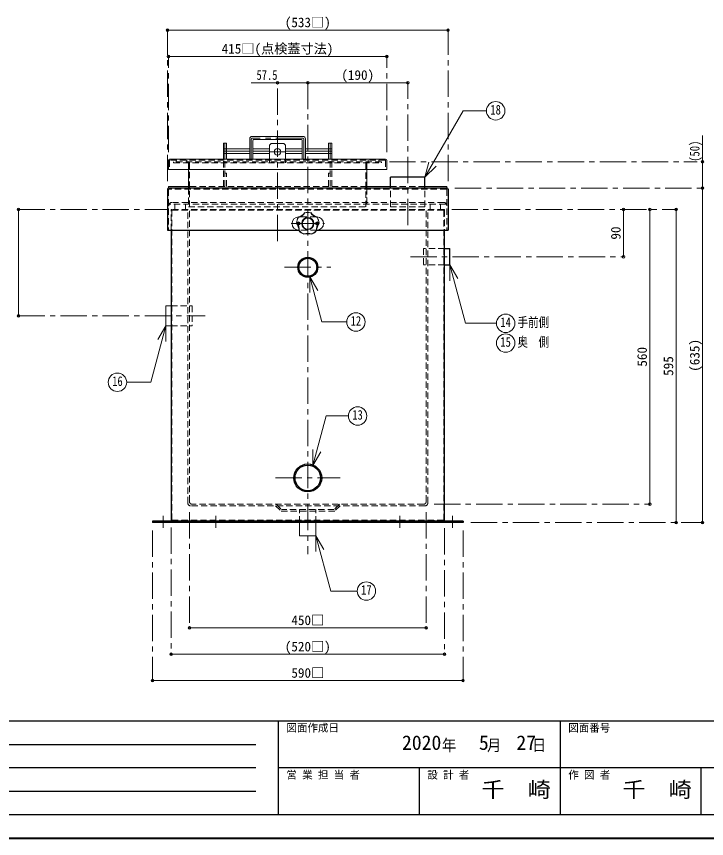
# Model space of a CAD drawing. Units: millimetres at full size, sheet at 1:10. Extents: x -2123 to 1927, y -1358 to 1452.
# Drawn here: x -652 to 660, y -1358 to 203 of the extents above; entities that cross this region are included whole.
import ezdxf
from ezdxf.enums import TextEntityAlignment as Align

# ---------------------------------------------------------------- set-up
doc = ezdxf.new("R2010")
doc.units = ezdxf.units.MM
doc.header["$LTSCALE"] = 10
doc.header["$PDMODE"] = 32
doc.header["$PDSIZE"] = 5
doc.linetypes.add('CHAIN1', pattern=[8, 5, -1, 1, -1])
doc.linetypes.add('DASHED1', pattern=[1.8, 1.2, -0.6])
doc.layers.add('0-0', color=7, linetype='Continuous', lineweight=18)
doc.styles.add('ＭＳ ゴシック', font='')
doc.styles.get('ＭＳ ゴシック').set_extended_font_data('MS Gothic')

msp = doc.modelspace()

# ---------------------------------------------------------------- linework, layer by layer
at = {"layer": '0-0', "color": 4, "linetype": 'CHAIN1', "lineweight": 9}
for p, q in [((-364.3, -109.59), (-364.3, 177.41)), ((168.7, -109.59), (168.7, 177.41)), ((-362.8, -54.59), (-362.8, 127.41)), ((52.2, -54.59), (52.2, 127.41)), ((-155.3, -223.33), (-155.3, 77.41)), ((-97.8, 77.41), (-97.8, -818.09)), ((92.2, -193.09), (92.2, 77.41)), ((-205.3, -30.59), (-205.3, -67.59)), ((-108.3, -27.59), (-202.3, -27.59)), ((-105.3, -30.59), (-105.3, -67.59)), ((-258.3, -52.59), (-208.3, -52.59)), ((-202.3, -52.59), (-170.3, -52.59)), ((-171.3, -53.89), (-139.3, -53.89)), ((-140.3, -52.59), (-108.3, -52.59)), ((-52.3, -52.59), (-102.3, -52.59)), ((57.2, -72.59), (642.2, -72.59)), ((181.7, -122.59), (652.2, -122.59)), ((-647.8, -163.09), (-364.8, -163.09)), ((175.7, -163.09), (602.2, -163.09)), ((-129.3, -190.09), (-66.3, -190.09)), ((97.2, -253.09), (502.2, -253.09)), ((-141.8, -273.09), (-53.8, -273.09)), ((-647.8, -365.59), (-292.8, -365.59)), ((-159.3, -673.09), (-36.3, -673.09)), ((142.2, -723.09), (552.2, -723.09)), ((-372.8, -745.09), (-372.8, -768.09)), ((-322.8, -738.09), (-322.8, -958.09)), ((-272.8, -745.09), (-272.8, -768.09)), ((77.2, -745.09), (77.2, -768.09)), ((127.2, -738.09), (127.2, -958.09)), ((177.2, -745.09), (177.2, -768.09)), ((212.2, -758.09), (652.2, -758.09)), ((-392.8, -773.09), (-392.8, -1058.09)), ((-357.8, -767.09), (-357.8, -1008.09)), ((162.2, -768.59), (162.2, -1008.09)), ((197.2, -773.09), (197.2, -1058.09))]:
    msp.add_line(p, q, dxfattribs=at)
at = {"layer": '0-0', "color": 4, "lineweight": 9}
for p, q in [((-364.3, 177.41), (168.7, 177.41)), ((-362.8, 127.41), (52.2, 127.41)), ((-205.3, 77.41), (-97.8, 77.41)), ((-97.8, 77.41), (92.2, 77.41)), ((652.2, -22.59), (652.2, -122.59)), ((-258.3, -37.59), (-258.3, -67.59)), ((-255.3, -37.59), (-258.3, -37.59)), ((-55.3, -37.59), (-52.3, -37.59)), ((-52.3, -37.59), (-52.3, -67.59)), ((-252.3, -48.09), (-208.3, -48.09)), ((-252.3, -57.09), (-208.3, -57.09)), ((-202.3, -48.09), (-170.3, -48.09)), ((-202.3, -57.09), (-170.3, -57.09)), ((-140.3, -48.09), (-108.3, -48.09)), ((-140.3, -57.09), (-108.3, -57.09)), ((-58.3, -48.09), (-102.3, -48.09)), ((-58.3, -57.09), (-102.3, -57.09)), ((-324.8, -122.59), (-324.8, -87.59)), ((14.2, -122.59), (14.2, -88.09)), ((-362.3, -122.59), (-362.3, -119.59)), ((-324.8, -119.59), (-362.3, -119.59)), ((14.2, -119.59), (59.7, -119.59)), ((124.7, -119.59), (166.7, -119.59)), ((166.7, -122.59), (166.7, -119.59)), ((652.2, -122.59), (652.2, -758.09)), ((-647.8, -163.09), (-647.8, -365.59)), ((502.2, -253.09), (502.2, -163.09)), ((552.2, -163.09), (552.2, -723.09)), ((602.2, -758.09), (602.2, -163.09)), ((-322.8, -958.09), (127.2, -958.09)), ((-357.8, -1008.09), (162.2, -1008.09)), ((197.2, -1058.09), (-392.8, -1058.09))]:
    msp.add_line(p, q, dxfattribs=at)
at = {"layer": '0-0'}
for p, q in [((-208.3, -29.09), (-208.3, -67.59)), ((-106.8, -24.59), (-203.8, -24.59)), ((-200.8, -30.59), (-109.8, -30.59)), ((-102.3, -29.09), (-102.3, -67.59)), ((-255.3, -37.59), (-255.3, -67.59)), ((-255.3, -37.59), (-252.3, -37.59)), ((-252.3, -67.59), (-252.3, -37.59)), ((-202.3, -32.09), (-202.3, -67.59)), ((-170.3, -40.89), (-167.3, -37.89)), ((-170.3, -40.89), (-170.3, -67.59)), ((-143.3, -37.89), (-167.3, -37.89)), ((-143.3, -37.89), (-140.3, -40.89)), ((-140.3, -40.89), (-140.3, -67.59)), ((-108.3, -32.09), (-108.3, -67.59)), ((-58.3, -67.59), (-58.3, -37.59)), ((-55.3, -37.59), (-58.3, -37.59)), ((-55.3, -37.59), (-55.3, -67.59)), ((-362.8, -69.59), (-362.8, -87.59)), ((-360.8, -67.59), (50.2, -67.59)), ((52.2, -69.59), (52.2, -87.59)), ((124.67, -102.13), (132.44, -73.15)), ((52.2, -87.59), (-362.8, -87.59)), ((124.67, -102.13), (145.89, -80.91)), ((-115.3, -177.59), (-114.24, -177.59)), ((-81.37, -177.59), (-80.3, -177.59)), ((172.19, -268.58), (172.19, -298.58)), ((172.19, -268.58), (187.19, -294.56)), ((-93.94, -290.98), (-78.94, -316.96)), ((-93.94, -290.98), (-93.94, -320.98)), ((-367.56, -384.37), (-396.27, -491.53)), ((-367.56, -384.37), (-382.56, -410.35)), ((-357.8, -384.59), (-367.8, -384.59)), ((-367.56, -384.37), (-367.56, -414.37)), ((-442.09, -491.53), (-396.27, -491.53)), ((-88.07, -649.3), (-88.07, -619.3)), ((-88.07, -649.3), (-73.07, -623.32)), ((-113.3, -783.09), (-113.3, -758.09)), ((-82.3, -783.09), (-82.3, -758.09)), ((-82.3, -783.09), (-113.3, -783.09)), ((-82.44, -782.94), (-67.44, -808.92)), ((-82.44, -782.94), (-82.44, -812.94)), ((-82.44, -782.94), (-54.27, -888.05)), ((-3.92, -888.05), (-54.27, -888.05))]:
    msp.add_line(p, q, dxfattribs=at)
at = {"layer": '0-0', "color": 4, "linetype": 'DASHED1', "lineweight": 9}
for p, q in [((-258.3, -48.09), (-252.3, -48.09)), ((-258.3, -57.09), (-252.3, -57.09)), ((-52.3, -48.09), (-58.3, -48.09)), ((-52.3, -57.09), (-58.3, -57.09)), ((-360.8, -70.59), (-360.8, -87.59)), ((49.2, -69.59), (-359.8, -69.59)), ((-352.8, -72.59), (-352.8, -74.59)), ((42.2, -72.59), (-352.8, -72.59)), ((-352.8, -74.59), (42.2, -74.59)), ((-347.8, -69.59), (-347.8, -72.59)), ((-327.8, -69.59), (-327.8, -72.59)), ((-324.8, -87.59), (-324.8, -75.59)), ((-322.8, -158.09), (-322.8, -74.59)), ((-258.3, -119.59), (-258.3, -67.59)), ((-255.3, -119.59), (-255.3, -67.59)), ((-175.05, -67.59), (-175.05, -69.59)), ((-170.3, -74.59), (-170.3, -67.59)), ((-140.3, -74.59), (-140.3, -67.59)), ((-135.55, -67.59), (-135.55, -69.59)), ((-55.3, -119.59), (-55.3, -67.59)), ((-52.3, -119.59), (-52.3, -67.59)), ((12.2, -75.09), (12.2, -158.09)), ((14.2, -75.59), (14.2, -87.59)), ((17.2, -69.59), (17.2, -72.59)), ((37.2, -69.59), (37.2, -72.59)), ((42.2, -72.59), (42.2, -74.59)), ((50.2, -70.59), (50.2, -87.59)), ((-255.3, -94.59), (-252.3, -94.59)), ((-252.3, -119.59), (-252.3, -94.59)), ((-58.3, -119.59), (-58.3, -94.59)), ((-55.3, -94.59), (-58.3, -94.59)), ((14.2, -119.59), (-324.8, -119.59)), ((-324.8, -122.59), (-324.8, -158.09)), ((14.2, -122.59), (14.2, -158.09)), ((124.7, -119.59), (59.7, -119.59)), ((-330.3, -163.09), (-330.3, -153.09)), ((134.7, -163.09), (134.7, -153.09)), ((-324.8, -158.09), (14.2, -158.09)), ((-117.8, -188.34), (-115.3, -187.09)), ((-115.3, -187.09), (-112.8, -188.34)), ((-81.37, -177.59), (-114.24, -177.59)), ((-80.3, -187.09), (-82.8, -188.34)), ((-77.8, -188.34), (-80.3, -187.09)), ((-117.8, -188.34), (-117.8, -191.84)), ((-115.3, -193.09), (-117.8, -191.84)), ((-112.8, -191.84), (-115.3, -193.09)), ((-112.8, -188.34), (-112.8, -191.84)), ((-82.8, -188.34), (-82.8, -191.84)), ((-82.8, -191.84), (-80.3, -193.09)), ((-80.3, -193.09), (-77.8, -191.84)), ((-77.8, -188.34), (-77.8, -191.84)), ((-357.8, -346.59), (-317.8, -346.59)), ((-317.8, -346.59), (-317.8, -384.59)), ((-357.8, -384.59), (-317.8, -384.59)), ((-159.04, -726.09), (-149.04, -736.09)), ((-157.8, -723.09), (-147.8, -733.09)), ((-47.8, -733.09), (-147.8, -733.09)), ((-113.3, -758.09), (-113.3, -733.09)), ((-82.3, -758.09), (-82.3, -733.09)), ((-37.8, -723.09), (-47.8, -733.09)), ((-36.56, -726.09), (-46.56, -736.09)), ((-46.56, -736.09), (-149.04, -736.09)), ((-379.8, -755.09), (-379.8, -758.09)), ((-365.8, -755.09), (-365.8, -758.09)), ((170.2, -755.09), (170.2, -758.09)), ((184.2, -755.09), (184.2, -758.09))]:
    msp.add_line(p, q, dxfattribs=at)
at = {"layer": '0-0', "color": 5, "lineweight": 25}
for p, q in [((59.7, -122.59), (59.7, -102.09)), ((-364.3, -124.59), (-364.3, -202.59)), ((166.7, -122.59), (-362.3, -122.59)), ((168.7, -124.59), (168.7, -202.59)), ((-364.3, -202.59), (-114.69, -202.59)), ((-357.8, -202.59), (-357.8, -753.59)), ((-80.91, -202.59), (168.7, -202.59)), ((162.2, -753.59), (162.2, -202.59)), ((162.2, -237.59), (172.2, -237.59)), ((172.2, -268.59), (172.2, -237.59)), ((162.2, -268.59), (172.2, -268.59)), ((-392.8, -755.09), (-392.8, -758.09)), ((197.2, -755.09), (-392.8, -755.09)), ((197.2, -758.09), (-392.8, -758.09)), ((197.2, -755.09), (197.2, -758.09))]:
    msp.add_line(p, q, dxfattribs=at)
at = {"layer": '0-0', "linetype": 'DASHED1'}
for p, q in [((165.7, -124.59), (-361.3, -124.59)), ((124.7, -158.09), (124.7, -122.59)), ((-362.3, -125.59), (-362.3, -202.59)), ((166.7, -125.59), (166.7, -202.59)), ((163.7, -153.09), (-359.3, -153.09)), ((160.7, -150.09), (-356.3, -150.09)), ((-350.3, -163.09), (-350.3, -153.09)), ((154.7, -163.09), (154.7, -153.09)), ((-357.8, -202.59), (-357.8, -164.59)), ((160.7, -163.09), (-356.3, -163.09)), ((-356.3, -752.84), (-356.3, -165.34)), ((159.95, -164.59), (-355.55, -164.59)), ((-325.8, -721.09), (-325.8, -164.59)), ((-322.8, -718.09), (-322.8, -163.09)), ((127.2, -718.09), (127.2, -163.09)), ((130.2, -721.09), (130.2, -164.59)), ((160.7, -165.34), (160.7, -752.84)), ((162.2, -164.59), (162.2, -202.59)), ((-80.91, -202.59), (-114.69, -202.59)), ((162.2, -268.59), (122.2, -268.59)), ((125.2, -726.09), (-320.8, -726.09)), ((122.2, -723.09), (-317.8, -723.09)), ((159.95, -753.59), (-355.55, -753.59)), ((-337.8, -753.59), (-337.8, -755.09)), ((-279.8, -755.09), (-279.8, -758.09)), ((-265.8, -755.09), (-265.8, -758.09)), ((70.2, -755.09), (70.2, -758.09)), ((84.2, -755.09), (84.2, -758.09)), ((142.2, -753.59), (142.2, -755.09))]:
    msp.add_line(p, q, dxfattribs=at)
at = {"layer": '0-0', "color": 6, "lineweight": 25}
for p, q in [((-2077.8, -1134.52), (1882.2, -1134.52)), ((-153.52, -1313.09), (-153.52, -1134.52)), ((382.2, -1134.52), (382.2, -1313.09)), ((-1124.94, -1179.16), (-196.37, -1179.16)), ((-196.37, -1223.8), (-1124.94, -1223.8)), ((1882.2, -1223.8), (-153.52, -1223.8)), ((114.34, -1313.09), (114.34, -1223.8)), ((650.06, -1313.09), (650.06, -1223.8)), ((-196.37, -1268.44), (-1124.94, -1268.44)), ((1882.2, -1313.09), (-2077.8, -1313.09))]:
    msp.add_line(p, q, dxfattribs=at)
at = {"layer": '0-0', "color": 1, "lineweight": 40}
msp.add_line((1927.2, -1358.09), (-2122.8, -1358.09), dxfattribs=at)
at = {"layer": '0-0'}
for points in [[(124.67, -102.13), (197.53, 24.06), (241.76, 24.06)], [(172.19, -268.58), (201.92, -379.53), (260.77, -379.53)], [(-93.94, -290.98), (-70.89, -377), (-23.88, -377)], [(-357.8, -346.59), (-367.8, -346.59), (-367.8, -384.59)], [(-88.07, -649.3), (-62.94, -555.51), (-20.67, -555.51)]]:
    msp.add_lwpolyline(points, dxfattribs=at)
at = {"layer": '0-0', "color": 5, "lineweight": 25}
msp.add_lwpolyline([(124.7, -122.59), (124.7, -102.09), (59.7, -102.09)], dxfattribs=at)
at = {"layer": '0-0', "linetype": 'DASHED1'}
for points in [[(124.7, -158.09), (59.7, -158.09), (59.7, -122.59)], [(162.2, -237.59), (122.2, -237.59), (122.2, -268.59)]]:
    msp.add_lwpolyline(points, dxfattribs=at)
at = {"layer": '0-0'}
for centre, radius in [((259.26, 24.06), 17.5), ((-155.3, -53.89), 6), ((-97.8, -190.09), 10.5), ((-6.38, -377), 17.5), ((278.27, -379.53), 17.5), ((278.27, -417.03), 17.5), ((-459.59, -491.53), 17.5), ((-3.17, -555.51), 17.5), ((13.58, -888.05), 17.5)]:
    msp.add_circle(centre, radius, dxfattribs=at)
at = {"layer": '0-0', "color": 4, "lineweight": 9}
msp.add_circle((-97.8, -190.09), 11.5, dxfattribs=at)
at = {"layer": '0-0', "color": 4, "linetype": 'DASHED1', "lineweight": 9}
for centre in [(-115.3, -190.09), (-80.3, -190.09)]:
    msp.add_circle(centre, 1.5, dxfattribs=at)
at = {"layer": '0-0', "color": 5, "lineweight": 25}
for centre, radius in [((-97.8, -273.09), 19), ((-97.8, -273.09), 17), ((-97.8, -673.09), 26.5), ((-97.8, -673.09), 24.3)]:
    msp.add_circle(centre, radius, dxfattribs=at)
at = {"layer": '0-0'}
for centre, radius, start, end in [((-203.8, -29.09), 4.5, 90, 180), ((-200.8, -32.09), 1.5, 90, 180), ((-109.8, -32.09), 1.5, 0, 90), ((-106.8, -29.09), 4.5, 0, 90), ((-360.8, -69.59), 2, 90, 180), ((50.2, -69.59), 2, 0, 90), ((-126.64, -150.39), 29.89, 291.41115, 320.58885), ((-119.55, -160.15), 18.83, 283.0119, 328.9881), ((-97.8, -190.09), 21.5, 74.5, 105.5), ((-97.8, -190.09), 21, 74.5, 105.5), ((-76.05, -160.15), 18.83, 211.0119, 256.9881), ((-68.96, -150.39), 29.89, 219.41115, 248.58885), ((-115.3, -190.09), 12.5, 90, 270), ((-97.8, -190.09), 21.5, 146.5, 177.5), ((-97.8, -190.09), 21, 146.5, 177.5), ((-80.3, -190.09), 12.5, 270, 90), ((-97.8, -190.09), 21, 2.5, 33.5), ((-97.8, -190.09), 21.5, 2.5, 33.5), ((-144.47, -205.25), 29.89, 3.41115, 32.58885), ((-133, -201.52), 18.83, 355.0119, 40.9881), ((-62.61, -201.52), 18.83, 139.0119, 184.9881), ((-51.14, -205.25), 29.89, 147.41115, 176.58885), ((-97.8, -190.09), 21.5, 218.5, 249.5), ((-97.8, -190.09), 21, 218.5, 249.5), ((-97.8, -239.15), 29.89, 75.41115, 104.58885), ((-97.8, -227.09), 18.83, 67.0119, 112.9881), ((-97.8, -190.09), 21, 290.5, 321.5), ((-97.8, -190.09), 21.5, 290.5, 321.5)]:
    msp.add_arc(centre, radius, start, end, dxfattribs=at)
at = {"layer": '0-0', "color": 4, "linetype": 'CHAIN1', "lineweight": 9}
for centre, start, end in [((-202.3, -30.59), 90, 180), ((-108.3, -30.59), 0, 90)]:
    msp.add_arc(centre, 3, start, end, dxfattribs=at)
at = {"layer": '0-0', "color": 4, "linetype": 'DASHED1', "lineweight": 9}
for centre, radius, start, end in [((-359.8, -70.59), 1, 90, 180), ((-325.8, -75.59), 1, 0, 90), ((-324.8, -74.59), 2, 0, 90), ((14.2, -74.59), 2, 90, 180), ((15.2, -75.59), 1, 90, 180), ((49.2, -70.59), 1, 0, 90)]:
    msp.add_arc(centre, radius, start, end, dxfattribs=at)
at = {"layer": '0-0', "color": 5, "lineweight": 25}
for centre, radius, start, end in [((-362.3, -124.59), 2, 90, 180), ((166.7, -124.59), 2, 0, 90), ((-356.3, -753.59), 1.5, 180, 270), ((160.7, -753.59), 1.5, 270, 0)]:
    msp.add_arc(centre, radius, start, end, dxfattribs=at)
at = {"layer": '0-0', "linetype": 'DASHED1'}
for centre, radius, start, end in [((-361.3, -125.59), 1, 90, 180), ((165.7, -125.59), 1, 0, 90), ((-356.3, -156.09), 6, 90, 180), ((-359.3, -156.09), 3, 90, 180), ((160.7, -156.09), 6, 0, 90), ((163.7, -156.09), 3, 0, 90), ((-356.3, -164.59), 1.5, 90, 180), ((-355.55, -165.34), 0.75, 90, 180), ((159.95, -165.34), 0.75, 0, 90), ((160.7, -164.59), 1.5, 0, 90), ((-317.8, -718.09), 5, 180, 270), ((122.2, -718.09), 5, 270, 0), ((-320.8, -721.09), 5, 180, 270), ((125.2, -721.09), 5, 270, 0), ((-355.55, -752.84), 0.75, 180, 270), ((159.95, -752.84), 0.75, 270, 0)]:
    msp.add_arc(centre, radius, start, end, dxfattribs=at)
at = {"layer": '0-0', "color": 1}
for p in [(-364.3, 177.41), (168.7, 177.41), (-362.8, 127.41), (52.2, 127.41), (-155.3, 77.41), (-97.8, 77.41), (92.2, 77.41), (652.2, -72.59), (652.2, -122.59), (-647.8, -163.09), (502.2, -163.09), (552.2, -163.09), (602.2, -163.09), (502.2, -253.09), (-647.8, -365.59), (552.2, -723.09), (602.2, -758.09), (652.2, -758.09), (-322.8, -958.09), (127.2, -958.09), (-357.8, -1008.09), (162.2, -1008.09), (-392.8, -1058.09), (197.2, -1058.09)]:
    msp.add_point(p, dxfattribs=at)

# ---------------------------------------------------------------- texts
at = {"layer": '0-0', "style": 'ＭＳ ゴシック'}
for s, height, p in [('(533□)', 18.33, (-141.55, 177.41)), ('415□(点検蓋寸法)', 18.33, (-261.55, 127.41)), ('(190)', 18.33, (-34.05, 77.41)), ('450□', 18.33, (-129.05, -958.09)), ('(520□)', 18.33, (-141.55, -1008.09)), ('590□', 18.33, (-129.05, -1058.09)), ('図面作成日', 14.66, (-138.52, -1159.52)), ('図面番号', 14.66, (397.2, -1159.52)), ('2020', 27.49, (81.2, -1197.91)), ('5', 27.49, (227.45, -1197.91)), ('27', 27.49, (298.7, -1197.91)), ('営 業 担 当 者', 14.66, (-138.52, -1248.8)), ('設 計 者', 14.66, (129.34, -1248.8)), ('作 図 者', 14.66, (397.2, -1248.8))]:
    msp.add_text(s, height=height, dxfattribs=at).set_placement(p, align=Align.BOTTOM_LEFT)
for s, height, width, p in [('57.5', 18.33, 0.8, (-195.3, 77.41)), ('18', 18.33, 0.8, (249.26, 11.56)), ('12', 18.33, 0.8, (-16.38, -389.5)), ('14', 18.33, 0.8, (268.27, -392.03)), ('手前側', 18.33, 0.8, (300.77, -392.03)), ('奥\u3000側', 18.33, 0.8, (300.77, -429.53)), ('15', 18.33, 0.8, (268.27, -429.53)), ('16', 18.33, 0.8, (-469.59, -504.03)), ('13', 18.33, 0.8, (-13.17, -568.01)), ('17', 18.33, 0.8, (3.58, -900.55)), ('千\u3000崎', 29.33, 1.1, (232.2, -1288.44)), ('千\u3000崎', 29.33, 1.1, (500.06, -1288.44))]:
    msp.add_text(s, height=height, dxfattribs=dict(at, width=width)).set_placement(p, align=Align.BOTTOM_LEFT)
at = {"layer": '0-0', "style": 'ＭＳ ゴシック', "width": 0.8}
msp.add_text('(50)', height=18.33, rotation=90, dxfattribs=at).set_placement((652.2, -72.59), align=Align.BOTTOM_LEFT)
at = {"layer": '0-0', "style": 'ＭＳ ゴシック'}
for s, p in [('90', (502.2, -220.59)), ('(635)', (652.2, -471.59)), ('560', (552.2, -461.84)), ('595', (602.2, -479.34))]:
    msp.add_text(s, height=18.33, rotation=90, dxfattribs=at).set_placement(p, align=Align.BOTTOM_LEFT)
at = {"layer": '0-0', "insert": (157.2, -1194.16), "char_height": 21.99, "attachment_point": 7, "style": 'ＭＳ ゴシック'}
msp.add_mtext('\\T1.27;\\W0.9;年\\~\\~\\~月\\~\\~\\~日', dxfattribs=at)

doc.saveas('drawing.dxf')
